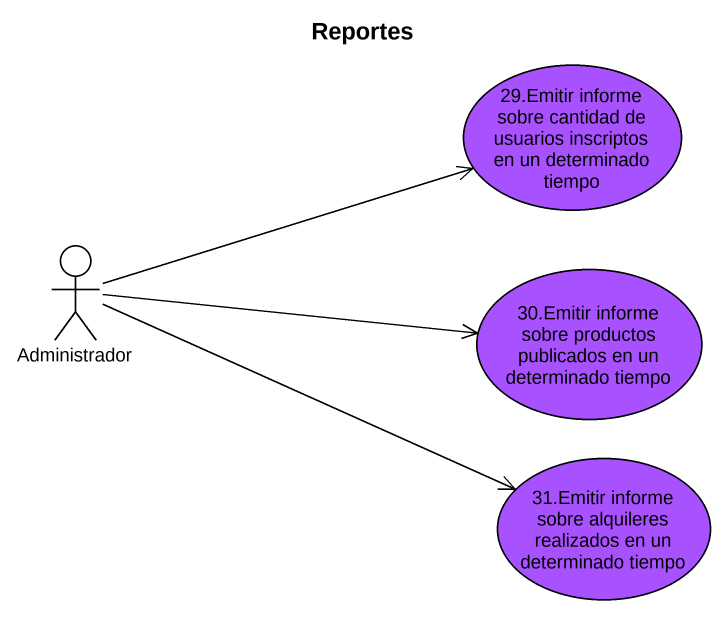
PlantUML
@startuml
title Reportes
usecase "29.Emitir informe sobre cantidad de usuarios inscriptos en un determinado tiempo" as u29_Emitir_informe_sobre #A851FF
actor Administrador
usecase "30.Emitir informe sobre productos publicados en un determinado tiempo" as u30_Emitir_informe_sobre #A851FF
usecase "31.Emitir informe sobre alquileres realizados en un determinado tiempo" as u31_Emitir_informe_sobre #A851FF
Administrador -right-> u29_Emitir_informe_sobre
Administrador -right-> u30_Emitir_informe_sobre
Administrador -right-> u31_Emitir_informe_sobre
@enduml
